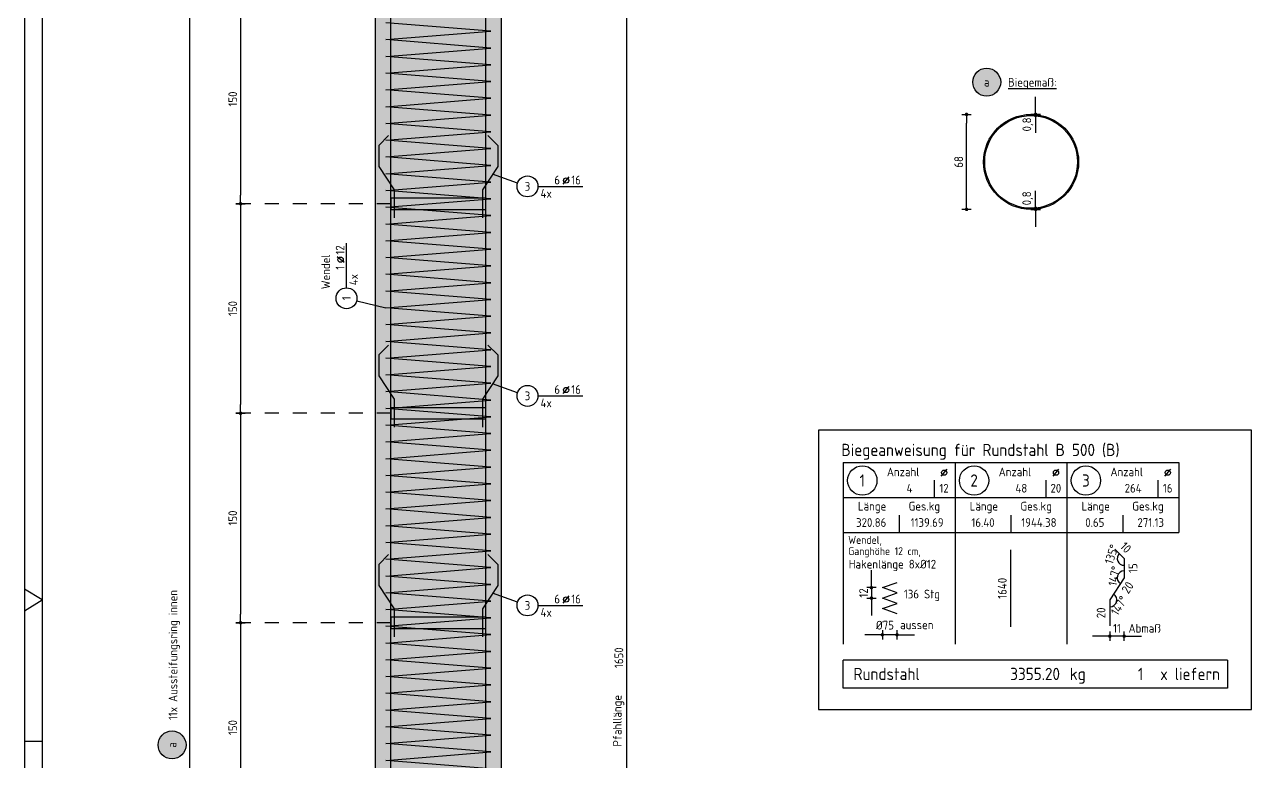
# Model space of a CAD drawing. Extents: x 1.8 to 29.5, y 2.9 to 24.8.
# Drawn here: x 10.01 to 18.79, y 12.26 to 17.54 of the extents above; entities that cross this region are included whole.
import ezdxf
from ezdxf.enums import TextEntityAlignment as Align

# ---------------------------------------------------------------- set-up
doc = ezdxf.new("R2010")
doc.units = 0
doc.header["$LTSCALE"] = 0.25
doc.linetypes.add('AUSGEZOGEN', pattern=[1000.01, 1000, 0.01])
doc.linetypes.add('DASHDOT2', pattern=[0.5, 0.25, -0.125, 0, -0.125])
for name, color, linetype in [('ACHSEN', 7, 'Continuous'), ('BETON', 7, 'Continuous'), ('grau_hell', 7, 'Continuous'), ('grau_mittel', 7, 'Continuous'), ('MASSE', 7, 'Continuous'), ('POS', 7, 'Continuous'), ('RAHMEN', 7, 'Continuous'), ('RND', 7, 'Continuous'), ('RND_BILD', 7, 'Continuous'), ('STAHL', 7, 'Continuous'), ('TEXT', 7, 'Continuous')]:
    doc.layers.add(name, color=color, linetype=linetype)
doc.styles.add('txt', font='isocp.shx')
doc.dimstyles.new('DOT_I', dxfattribs={"dimscale": 0.25, "dimtxt": 0.25, "dimasz": 0.25, "dimexe": 0.1, "dimexo": 0.3, "dimgap": 0.1, "dimtad": 1, "dimdec": 3, "dimzin": 3, "dimtxsty": 'txt', "dimblk": 'DOT', "dimblk1": 'DOT', "dimblk2": 'DOT', "dimsah": 1, "dimcen": 0.1, "dimse1": 1, "dimse2": 1, "dimazin": 0, "dimtfac": 1, "dimtdec": 4, "dimtix": 1, "dimtmove": 2, "dimatfit": 3, "dimfxl": 0, "dimtvp": 1, "dimtolj": 1, "dimtzin": 0, "dimarcsym": 0})

# ---------------------------------------------------------------- blocks, each defined once
blk = doc.blocks.new('DINA1')
at = {"layer": 'RAHMEN', "color": 5}
blk.add_line((2, 0.5), (83.6, 0.5), dxfattribs=at)
at = {"layer": 'RAHMEN', "color": 7, "linetype": 'Continuous'}
for p, q in [((42.05, 0.5), (41.74, 0)), ((42.36, 0), (42.05, 0.5))]:
    blk.add_line(p, q, dxfattribs=at)
at = {"layer": 'RAHMEN', "color": 7}
blk.add_line((46.1, 0), (46.1, 0.5), dxfattribs=at)
at = {"layer": 'RAHMEN'}
blk.add_line((0, 0), (84.1, 0), dxfattribs=at)
blk = doc.blocks.new('DOT')
at = {"layer": 'MASSE', "color": 7, "linetype": 'Continuous'}
for p, q in [((0, 0), (-1, 0)), ((0, 0.54), (0, -0.54))]:
    blk.add_line(p, q, dxfattribs=at)
at = {"layer": 'MASSE', "color": 7, "linetype": 'Continuous', "const_width": 0.2}
blk.add_lwpolyline([(-0.1, 0, 1), (0.1, 0, 1)], format="xyb", close=True, dxfattribs=at)
blk = doc.blocks.new('*D26')
at = {"layer": 'Defpoints', "color": 0, "linetype": 'AUSGEZOGEN', "transparency": 16777216}
for p in [(14.3204, 21.2555), (14.3204, 21.2555), (14.3204, 4.7555)]:
    blk.add_point(p, dxfattribs=at)
at = {"layer": 'MASSE', "color": 0, "linetype": 'AUSGEZOGEN', "lineweight": -2, "transparency": 16777216}
blk.add_line((14.3204, 4.818), (14.3204, 21.193), dxfattribs=at)
at = {"layer": 'MASSE', "color": 0, "linetype": 'AUSGEZOGEN', "lineweight": -2, "transparency": 16777216, "xscale": 0.0625, "yscale": 0.0625, "zscale": 0.0625}
for p, rotation in [((14.3204, 21.2555), 90), ((14.3204, 4.7555), 270)]:
    blk.add_blockref('DOT', p, dxfattribs=dict(at, rotation=rotation))
at = {"layer": 'MASSE', "color": 0, "linetype": 'AUSGEZOGEN', "transparency": 16777216, "insert": (14.2642, 13.0055), "char_height": 0.0625, "attachment_point": 5, "rotation": 90, "style": 'txt'}
blk.add_mtext('\\A1;1650', dxfattribs=at)
blk = doc.blocks.new('*D34')
at = {"layer": 'Defpoints', "color": 0, "linetype": 'AUSGEZOGEN', "transparency": 16777216}
for p in [(11.5578, 17.7555), (11.5578, 16.2555), (11.5578, 16.2555)]:
    blk.add_point(p, dxfattribs=at)
at = {"layer": 'MASSE', "color": 0, "linetype": 'AUSGEZOGEN', "lineweight": -2, "transparency": 16777216}
blk.add_line((11.5578, 17.693), (11.5578, 16.318), dxfattribs=at)
at = {"layer": 'MASSE', "color": 0, "linetype": 'AUSGEZOGEN', "lineweight": -2, "transparency": 16777216, "xscale": 0.0625, "yscale": 0.0625, "zscale": 0.0625}
for p, rotation in [((11.5578, 17.7555), 90), ((11.5578, 16.2555), 270)]:
    blk.add_blockref('DOT', p, dxfattribs=dict(at, rotation=rotation))
at = {"layer": 'MASSE', "color": 0, "linetype": 'AUSGEZOGEN', "transparency": 16777216, "insert": (11.5015, 17.0055), "char_height": 0.0625, "attachment_point": 5, "rotation": 90, "style": 'txt'}
blk.add_mtext('\\A1;150', dxfattribs=at)
blk = doc.blocks.new('*D35')
at = {"layer": 'Defpoints', "color": 0, "linetype": 'AUSGEZOGEN', "transparency": 16777216}
for p in [(11.5578, 16.2555), (11.5578, 14.7555), (11.5578, 14.7555)]:
    blk.add_point(p, dxfattribs=at)
at = {"layer": 'MASSE', "color": 0, "linetype": 'AUSGEZOGEN', "lineweight": -2, "transparency": 16777216}
blk.add_line((11.5578, 16.193), (11.5578, 14.818), dxfattribs=at)
at = {"layer": 'MASSE', "color": 0, "linetype": 'AUSGEZOGEN', "lineweight": -2, "transparency": 16777216, "xscale": 0.0625, "yscale": 0.0625, "zscale": 0.0625}
for p, rotation in [((11.5578, 16.2555), 90), ((11.5578, 14.7555), 270)]:
    blk.add_blockref('DOT', p, dxfattribs=dict(at, rotation=rotation))
at = {"layer": 'MASSE', "color": 0, "linetype": 'AUSGEZOGEN', "transparency": 16777216, "insert": (11.5015, 15.5055), "char_height": 0.0625, "attachment_point": 5, "rotation": 90, "style": 'txt'}
blk.add_mtext('\\A1;150', dxfattribs=at)
blk = doc.blocks.new('*D36')
at = {"layer": 'Defpoints', "color": 0, "linetype": 'AUSGEZOGEN', "transparency": 16777216}
for p in [(11.5578, 14.7555), (11.5578, 13.2555), (11.5578, 13.2555)]:
    blk.add_point(p, dxfattribs=at)
at = {"layer": 'MASSE', "color": 0, "linetype": 'AUSGEZOGEN', "lineweight": -2, "transparency": 16777216}
blk.add_line((11.5578, 14.693), (11.5578, 13.318), dxfattribs=at)
at = {"layer": 'MASSE', "color": 0, "linetype": 'AUSGEZOGEN', "lineweight": -2, "transparency": 16777216, "xscale": 0.0625, "yscale": 0.0625, "zscale": 0.0625}
for p, rotation in [((11.5578, 14.7555), 90), ((11.5578, 13.2555), 270)]:
    blk.add_blockref('DOT', p, dxfattribs=dict(at, rotation=rotation))
at = {"layer": 'MASSE', "color": 0, "linetype": 'AUSGEZOGEN', "transparency": 16777216, "insert": (11.5015, 14.0055), "char_height": 0.0625, "attachment_point": 5, "rotation": 90, "style": 'txt'}
blk.add_mtext('\\A1;150', dxfattribs=at)
blk = doc.blocks.new('*D37')
at = {"layer": 'Defpoints', "color": 0, "linetype": 'AUSGEZOGEN', "transparency": 16777216}
for p in [(11.5578, 13.2555), (11.5578, 11.7555), (11.5578, 11.7555)]:
    blk.add_point(p, dxfattribs=at)
at = {"layer": 'MASSE', "color": 0, "linetype": 'AUSGEZOGEN', "lineweight": -2, "transparency": 16777216}
blk.add_line((11.5578, 13.193), (11.5578, 11.818), dxfattribs=at)
at = {"layer": 'MASSE', "color": 0, "linetype": 'AUSGEZOGEN', "lineweight": -2, "transparency": 16777216, "xscale": 0.0625, "yscale": 0.0625, "zscale": 0.0625}
for p, rotation in [((11.5578, 13.2555), 90), ((11.5578, 11.7555), 270)]:
    blk.add_blockref('DOT', p, dxfattribs=dict(at, rotation=rotation))
at = {"layer": 'MASSE', "color": 0, "linetype": 'AUSGEZOGEN', "transparency": 16777216, "insert": (11.5015, 12.5055), "char_height": 0.0625, "attachment_point": 5, "rotation": 90, "style": 'txt'}
blk.add_mtext('\\A1;150', dxfattribs=at)
blk = doc.blocks.new('pos_ausz')
at = {"layer": 'grau_hell', "true_color": 0xfcfcfc}
blk.add_hatch(color=7, dxfattribs=at).paths.add_polyline_path([(-0.4, 0, 1), (0.4, 0, 1)])
at = {"layer": 'POS', "color": 1, "linetype": 'Continuous'}
blk.add_circle((0, 0), 0.4, dxfattribs=at)
at = {"layer": 'POS', "color": 7, "linetype": 'Continuous', "style": 'txt'}
blk.add_attdef('POSNAME', text='', height=0.25, dxfattribs=at).set_placement((0, 0), align=Align.MIDDLE)
blk.add_attdef('POSABM', (0.6, 0.05), '', height=0.25, dxfattribs=at)
blk = doc.blocks.new('RND_LEI')
at = {"layer": 'RND', "color": 7, "linetype": 'Continuous'}
blk.add_line((1.022, 0.066), (1.19, 0.27), dxfattribs=at)
for centre, radius in [((0, 0), 0.3), ((1.106, 0.168), 0.075)]:
    blk.add_circle(centre, radius, dxfattribs=at)
at = {"layer": 'RND', "color": 7, "linetype": 'Continuous', "style": 'txt'}
blk.add_attdef('POSL', text='', height=0.25, dxfattribs=at).set_placement((0, 0), align=Align.MIDDLE)
blk.add_attdef('ANZ', text='', height=0.25, dxfattribs=at).set_placement((0.931, 0.057), align=Align.RIGHT)
for tag, p in [('DUM', (1.253, 0.057)), ('ABSTD', (1.674, 0.057)), ('POSTXT', (0.374, -0.327))]:
    blk.add_attdef(tag, p, '', height=0.25, dxfattribs=at)
blk = doc.blocks.new('*D44')
at = {"layer": 'Defpoints', "color": 0, "linetype": 'AUSGEZOGEN', "transparency": 16777216}
for p in [(17.2463, 16.8952), (17.2463, 16.8952), (17.2463, 16.8872)]:
    blk.add_point(p, dxfattribs=at)
at = {"layer": 'MASSE', "color": 0, "linetype": 'AUSGEZOGEN', "lineweight": -2, "transparency": 16777216}
for p, q in [((17.2463, 16.9577), (17.2463, 17.0202)), ((17.2463, 16.8872), (17.2463, 16.8952)), ((17.2463, 16.8247), (17.2463, 16.7622))]:
    blk.add_line(p, q, dxfattribs=at)
at = {"layer": 'MASSE', "color": 0, "linetype": 'AUSGEZOGEN', "lineweight": -2, "transparency": 16777216, "xscale": 0.0625, "yscale": 0.0625, "zscale": 0.0625}
for p, rotation in [((17.2463, 16.8952), 270), ((17.2463, 16.8872), 90)]:
    blk.add_blockref('DOT', p, dxfattribs=dict(at, rotation=rotation))
at = {"layer": 'MASSE', "color": 0, "linetype": 'AUSGEZOGEN', "transparency": 16777216, "insert": (17.1906, 16.8234), "char_height": 0.0625, "attachment_point": 5, "rotation": 90, "style": 'txt'}
blk.add_mtext('\\A1;0,8', dxfattribs=at)
blk = doc.blocks.new('*D45')
at = {"layer": 'Defpoints', "color": 0, "linetype": 'AUSGEZOGEN', "transparency": 16777216}
for p in [(17.2463, 16.2232), (17.2463, 16.2232), (17.2463, 16.2152)]:
    blk.add_point(p, dxfattribs=at)
at = {"layer": 'MASSE', "color": 0, "linetype": 'AUSGEZOGEN', "lineweight": -2, "transparency": 16777216}
for p, q in [((17.2463, 16.2857), (17.2463, 16.3482)), ((17.2463, 16.2152), (17.2463, 16.2232)), ((17.2463, 16.1527), (17.2463, 16.0902))]:
    blk.add_line(p, q, dxfattribs=at)
at = {"layer": 'MASSE', "color": 0, "linetype": 'AUSGEZOGEN', "lineweight": -2, "transparency": 16777216, "xscale": 0.0625, "yscale": 0.0625, "zscale": 0.0625}
for p, rotation in [((17.2463, 16.2232), 270), ((17.2463, 16.2152), 90)]:
    blk.add_blockref('DOT', p, dxfattribs=dict(at, rotation=rotation))
at = {"layer": 'MASSE', "color": 0, "linetype": 'AUSGEZOGEN', "transparency": 16777216, "insert": (17.1899, 16.2945), "char_height": 0.0625, "attachment_point": 5, "rotation": 90, "style": 'txt'}
blk.add_mtext('\\A1;0,8', dxfattribs=at)
blk = doc.blocks.new('*D46')
at = {"layer": 'Defpoints', "color": 0, "linetype": 'AUSGEZOGEN', "transparency": 16777216}
for p in [(16.1496, 13.1696), (16.1496, 13.1696), (16.2546, 13.1696)]:
    blk.add_point(p, dxfattribs=at)
at = {"layer": 'MASSE', "color": 0, "linetype": 'AUSGEZOGEN', "lineweight": -2, "transparency": 16777216}
for p, q in [((16.0871, 13.1696), (16.0246, 13.1696)), ((16.2546, 13.1696), (16.1496, 13.1696)), ((16.3171, 13.1696), (16.3796, 13.1696))]:
    blk.add_line(p, q, dxfattribs=at)
at = {"layer": 'MASSE', "color": 0, "linetype": 'AUSGEZOGEN', "lineweight": -2, "transparency": 16777216, "xscale": 0.0625, "yscale": 0.0625, "zscale": 0.0625}
blk.add_blockref('DOT', (16.1496, 13.1696), dxfattribs=at)
at = {"layer": 'MASSE', "color": 0, "linetype": 'AUSGEZOGEN', "lineweight": -2, "transparency": 16777216, "xscale": 0.0625, "yscale": 0.0625, "zscale": 0.0625, "rotation": 180}
blk.add_blockref('DOT', (16.2546, 13.1696), dxfattribs=at)
at = {"layer": 'MASSE', "color": 0, "linetype": 'AUSGEZOGEN', "transparency": 16777216, "insert": (16.1682, 13.2383), "char_height": 0.0625, "attachment_point": 5, "style": 'txt'}
blk.add_mtext('\\A1;%%C75', dxfattribs=at)
blk = doc.blocks.new('*D47')
at = {"layer": 'Defpoints', "color": 0, "linetype": 'AUSGEZOGEN', "transparency": 16777216}
for p in [(16.0714, 13.507), (16.0714, 13.432), (16.0714, 13.432)]:
    blk.add_point(p, dxfattribs=at)
at = {"layer": 'MASSE', "color": 0, "linetype": 'AUSGEZOGEN', "lineweight": -2, "transparency": 16777216}
for p, q in [((16.0714, 13.5695), (16.0714, 13.632)), ((16.0714, 13.507), (16.0714, 13.432)), ((16.0714, 13.3695), (16.0714, 13.307))]:
    blk.add_line(p, q, dxfattribs=at)
at = {"layer": 'MASSE', "color": 0, "linetype": 'AUSGEZOGEN', "lineweight": -2, "transparency": 16777216, "xscale": 0.0625, "yscale": 0.0625, "zscale": 0.0625}
for p, rotation in [((16.0714, 13.507), 270), ((16.0714, 13.432), 90)]:
    blk.add_blockref('DOT', p, dxfattribs=dict(at, rotation=rotation))
at = {"layer": 'MASSE', "color": 0, "linetype": 'AUSGEZOGEN', "transparency": 16777216, "insert": (16.0151, 13.4695), "char_height": 0.0625, "attachment_point": 5, "rotation": 90, "style": 'txt'}
blk.add_mtext('\\A1;12', dxfattribs=at)
blk = doc.blocks.new('*D48')
at = {"layer": 'Defpoints', "color": 0, "linetype": 'AUSGEZOGEN', "transparency": 16777216}
for p in [(17.7772, 13.16), (17.7772, 13.16), (17.88, 13.16)]:
    blk.add_point(p, dxfattribs=at)
at = {"layer": 'MASSE', "color": 0, "linetype": 'AUSGEZOGEN', "lineweight": -2, "transparency": 16777216}
for p, q in [((17.7147, 13.16), (17.6522, 13.16)), ((17.88, 13.16), (17.7772, 13.16)), ((17.9425, 13.16), (18.005, 13.16))]:
    blk.add_line(p, q, dxfattribs=at)
at = {"layer": 'MASSE', "color": 0, "linetype": 'AUSGEZOGEN', "lineweight": -2, "transparency": 16777216, "xscale": 0.0625, "yscale": 0.0625, "zscale": 0.0625}
blk.add_blockref('DOT', (17.7772, 13.16), dxfattribs=at)
at = {"layer": 'MASSE', "color": 0, "linetype": 'AUSGEZOGEN', "lineweight": -2, "transparency": 16777216, "xscale": 0.0625, "yscale": 0.0625, "zscale": 0.0625, "rotation": 180}
blk.add_blockref('DOT', (17.88, 13.16), dxfattribs=at)
at = {"layer": 'MASSE', "color": 0, "linetype": 'AUSGEZOGEN', "transparency": 16777216, "insert": (17.8286, 13.2162), "char_height": 0.0625, "attachment_point": 5, "style": 'txt'}
blk.add_mtext('\\A1;11', dxfattribs=at)
blk = doc.blocks.new('RND_LIS2')
at = {"layer": 'RND', "color": 3, "linetype": 'Continuous'}
for p, q in [((0, 0), (0, -5.2)), ((0, 0), (3.2, 0)), ((3.2, 0), (3.2, -2)), ((2.6, -0.503), (2.6, -1)), ((0, -1), (3.2, -1)), ((1.6, -1.503), (1.6, -2)), ((0, -2), (3.2, -2))]:
    blk.add_line(p, q, dxfattribs=at)
at = {"layer": 'RND', "color": 7, "linetype": 'Continuous'}
blk.add_line((2.805, -0.39), (2.973, -0.186), dxfattribs=at)
at = {"layer": 'RND', "color": 1, "linetype": 'Continuous'}
blk.add_circle((0.545, -0.513), 0.42, dxfattribs=at)
at = {"layer": 'RND', "color": 7, "linetype": 'Continuous'}
blk.add_circle((2.889, -0.288), 0.075, dxfattribs=at)
at = {"layer": 'RND', "color": 7, "linetype": 'Continuous', "style": 'txt'}
for s, p in [('Anzahl', (1.249, -0.391)), ('Länge', (0.42, -1.373)), ('Ges.kg', (1.872, -1.373))]:
    blk.add_text(s, height=0.25, dxfattribs=at).set_placement(p)
at = {"layer": 'RND', "color": 1, "linetype": 'Continuous', "style": 'txt'}
blk.add_attdef('POS1', text='', height=0.35, dxfattribs=at).set_placement((0.545, -0.513), align=Align.MIDDLE)
at = {"layer": 'RND', "color": 7, "linetype": 'Continuous', "style": 'txt'}
for tag, p in [('STK1', (1.897, -0.859)), ('DS1', (2.885, -0.859)), ('LANG1', (0.8, -1.841)), ('GEW', (2.4, -1.841))]:
    blk.add_attdef(tag, text='', height=0.25, dxfattribs=at).set_placement(p, align=Align.CENTER)
blk = doc.blocks.new('*D54')
at = {"layer": 'Defpoints', "color": 0, "linetype": 'AUSGEZOGEN', "transparency": 16777216}
for p in [(16.7519, 16.8952), (16.7519, 16.8952), (16.7519, 16.2152)]:
    blk.add_point(p, dxfattribs=at)
at = {"layer": 'MASSE', "color": 0, "linetype": 'AUSGEZOGEN', "lineweight": -2, "transparency": 16777216}
blk.add_line((16.7519, 16.2777), (16.7519, 16.8327), dxfattribs=at)
at = {"layer": 'MASSE', "color": 0, "linetype": 'AUSGEZOGEN', "lineweight": -2, "transparency": 16777216, "xscale": 0.0625, "yscale": 0.0625, "zscale": 0.0625}
for p, rotation in [((16.7519, 16.8952), 90), ((16.7519, 16.2152), 270)]:
    blk.add_blockref('DOT', p, dxfattribs=dict(at, rotation=rotation))
at = {"layer": 'MASSE', "color": 0, "linetype": 'AUSGEZOGEN', "transparency": 16777216, "insert": (16.6956, 16.5552), "char_height": 0.0625, "attachment_point": 5, "rotation": 90, "style": 'txt'}
blk.add_mtext('\\A1;68', dxfattribs=at)
blk = doc.blocks.new('*D58')
at = {"layer": 'Defpoints', "color": 0, "linetype": 'AUSGEZOGEN', "transparency": 16777216}
for p in [(17.847, 13.75), (17.88, 13.7169), (17.8447, 13.6816), (17.88, 13.6468)]:
    blk.add_point(p, dxfattribs=at)
at = {"layer": 'RND_BILD', "color": 0, "linetype": 'AUSGEZOGEN', "lineweight": -2, "transparency": 16777216}
blk.add_arc((17.88, 13.7169), 0.05, 135, 270, dxfattribs=at)
at = {"layer": 'RND_BILD', "color": 0, "linetype": 'AUSGEZOGEN', "transparency": 16777216, "insert": (17.7895, 13.7465), "char_height": 0.0625, "attachment_point": 5, "rotation": 71.87216, "style": 'txt'}
blk.add_mtext('\\A1;135°', dxfattribs=at)
blk = doc.blocks.new('*D59')
at = {"layer": 'Defpoints', "color": 0, "linetype": 'AUSGEZOGEN', "transparency": 16777216}
for p in [(17.8423, 13.6096), (17.88, 13.6468), (17.88, 13.5767), (17.8286, 13.4983)]:
    blk.add_point(p, dxfattribs=at)
at = {"layer": 'RND_BILD', "color": 0, "linetype": 'AUSGEZOGEN', "lineweight": -2, "transparency": 16777216}
blk.add_arc((17.88, 13.5767), 0.05, 90, 236.74315, dxfattribs=at)
at = {"layer": 'RND_BILD', "color": 0, "linetype": 'AUSGEZOGEN', "transparency": 16777216, "insert": (17.8087, 13.5906), "char_height": 0.0625, "attachment_point": 5, "rotation": 79.00773, "style": 'txt'}
blk.add_mtext('\\A1;147°', dxfattribs=at)
blk = doc.blocks.new('*D60')
at = {"layer": 'Defpoints', "color": 0, "linetype": 'AUSGEZOGEN', "transparency": 16777216}
for p in [(17.8286, 13.4983), (17.7772, 13.4199), (17.8267, 13.4268), (17.7772, 13.3265)]:
    blk.add_point(p, dxfattribs=at)
at = {"layer": 'RND_BILD', "color": 0, "linetype": 'AUSGEZOGEN', "lineweight": -2, "transparency": 16777216}
blk.add_arc((17.7772, 13.4199), 0.05, 270, 56.74315, dxfattribs=at)
at = {"layer": 'RND_BILD', "color": 0, "linetype": 'AUSGEZOGEN', "transparency": 16777216, "insert": (17.844, 13.3785), "char_height": 0.0625, "attachment_point": 5, "rotation": 58.19299, "style": 'txt'}
blk.add_mtext('\\A1;147°', dxfattribs=at)
blk = doc.blocks.new('RND_SUM')
at = {"layer": 'RND', "color": 5, "linetype": 'Continuous'}
for p, q in [((0, 0), (0, 0.8)), ((11, 0.8), (0, 0.8)), ((11, 0.8), (11, 0)), ((11, 0), (0, 0))]:
    blk.add_line(p, q, dxfattribs=at)
at = {"layer": 'RND', "color": 1, "linetype": 'Continuous', "style": 'txt'}
for s, p in [('Rundstahl', (0.292, 0.235)), ('kg', (6.483, 0.235))]:
    blk.add_text(s, height=0.35, dxfattribs=at).set_placement(p)
blk.add_text('x liefern', height=0.35, dxfattribs=at).set_placement((10.784, 0.235), align=Align.RIGHT)
for tag, p in [('RND-S', (6.203, 0.235)), ('RND-Z', (8.59, 0.235))]:
    blk.add_attdef(tag, text='', height=0.35, dxfattribs=at).set_placement(p, align=Align.RIGHT)

msp = doc.modelspace()

# ---------------------------------------------------------------- hatches: boundary and pattern name
at = {"layer": 'grau_mittel'}
msp.add_hatch(color=61, dxfattribs=at).paths.add_polyline_path([(13.422, 20.5055), (12.522, 20.5055), (12.522, 4.7555), (13.422, 4.7555)])

# ---------------------------------------------------------------- linework, layer by layer
at = {"layer": 'ACHSEN', "color": 102, "linetype": 'DASHDOT2'}
for p, q in [((12.632, 16.2555), (11.5578, 16.2555)), ((12.632, 14.7555), (11.5578, 14.7555)), ((12.632, 13.2555), (11.5578, 13.2555))]:
    msp.add_line(p, q, dxfattribs=at)
at = {"layer": 'BETON', "color": 6, "linetype": 'AUSGEZOGEN'}
for p, q in [((12.522, 4.7555), (12.522, 20.4555)), ((13.422, 20.4555), (13.422, 4.7555))]:
    msp.add_line(p, q, dxfattribs=at)
at = {"layer": 'POS', "color": 1, "linetype": 'AUSGEZOGEN'}
for centre in [(16.8964, 17.1263), (11.0671, 12.3812)]:
    msp.add_circle(centre, 0.1, dxfattribs=at)
at = {"layer": 'RND', "color": 102, "linetype": 'AUSGEZOGEN'}
for p, q in [((13.5389, 16.4027), (13.3611, 16.4669)), ((12.3882, 15.5611), (12.597, 15.5105)), ((13.5389, 14.9027), (13.3611, 14.9669)), ((13.5389, 13.4027), (13.3611, 13.4669))]:
    msp.add_line(p, q, dxfattribs=at)
at = {"layer": 'RND', "color": 7, "linetype": 'AUSGEZOGEN'}
for p, q in [((13.6855, 16.3802), (14.0055, 16.3802)), ((12.3153, 15.6537), (12.3153, 15.9737)), ((13.6855, 14.8802), (14.0055, 14.8802)), ((13.6855, 13.3802), (14.0055, 13.3802))]:
    msp.add_line(p, q, dxfattribs=at)
at = {"layer": 'RND', "color": 1, "linetype": 'AUSGEZOGEN'}
for p, q in [((16.1496, 13.507), (16.2546, 13.5445)), ((16.2546, 13.4695), (16.1496, 13.507)), ((16.1496, 13.432), (16.2546, 13.4695)), ((16.2546, 13.3945), (16.1496, 13.432)), ((16.1496, 13.357), (16.2546, 13.3945)), ((16.2546, 13.3195), (16.1496, 13.357))]:
    msp.add_line(p, q, dxfattribs=at)
at = {"layer": 'RND', "color": 102, "linetype": 'AUSGEZOGEN'}
msp.add_lwpolyline([(11.1939, 4.7555), (11.1939, 21.2555)], dxfattribs=at)
at = {"layer": 'RND', "color": 1, "linetype": 'AUSGEZOGEN'}
for points in [[(12.632, 4.8305), (12.632, 21.2305)], [(13.312, 4.8305), (13.312, 21.2305)], [(13.347, 12.2105), (12.597, 12.2705), (13.347, 12.3305), (12.597, 12.3905), (13.347, 12.4505), (12.597, 12.5105), (13.347, 12.5705), (12.597, 12.6305), (13.347, 12.6905), (12.597, 12.7505), (13.347, 12.8105), (12.597, 12.8705), (13.347, 12.9305), (12.597, 12.9905), (13.347, 13.0505), (12.597, 13.1105), (13.347, 13.1705), (12.597, 13.2305), (13.347, 13.2905), (12.597, 13.3505), (13.347, 13.4105), (12.597, 13.4705), (13.347, 13.5305), (12.597, 13.5905), (13.347, 13.6505), (12.597, 13.7105), (13.347, 13.7705), (12.597, 13.8305), (13.347, 13.8905), (12.597, 13.9505), (13.347, 14.0105), (12.597, 14.0705), (13.347, 14.1305), (12.597, 14.1905), (13.347, 14.2505), (12.597, 14.3105), (13.347, 14.3705), (12.597, 14.4305), (13.347, 14.4905), (12.597, 14.5505), (13.347, 14.6105), (12.597, 14.6705), (13.347, 14.7305), (12.597, 14.7905), (13.347, 14.8505), (12.597, 14.9105), (13.347, 14.9705), (12.597, 15.0305), (13.347, 15.0905), (12.597, 15.1505), (13.347, 15.2105), (12.597, 15.2705), (13.347, 15.3305), (12.597, 15.3905), (13.347, 15.4505), (12.597, 15.5105), (13.347, 15.5705), (12.597, 15.6305), (13.347, 15.6905), (12.597, 15.7505), (13.347, 15.8105), (12.597, 15.8705), (13.347, 15.9305), (12.597, 15.9905), (13.347, 16.0505), (12.597, 16.1105), (13.347, 16.1705), (12.597, 16.2305), (13.347, 16.2905), (12.597, 16.3505), (13.347, 16.4105), (12.597, 16.4705), (13.347, 16.5305), (12.597, 16.5905), (13.347, 16.6505), (12.597, 16.7105), (13.347, 16.7705), (12.597, 16.8305), (13.347, 16.8905), (12.597, 16.9505), (13.347, 17.0105), (12.597, 17.0705), (13.347, 17.1305), (12.597, 17.1905), (13.347, 17.2505), (12.597, 17.3105), (13.347, 17.3705), (12.597, 17.4305), (13.347, 17.4905), (12.597, 17.5505)], [(12.6168, 16.744), (12.546, 16.6733), (12.546, 16.5233), (12.656, 16.3555), (12.656, 16.1555)], [(13.3273, 16.744), (13.398, 16.6733), (13.398, 16.5233), (13.288, 16.3555), (13.288, 16.1555)], [(12.6168, 15.244), (12.546, 15.1733), (12.546, 15.0233), (12.656, 14.8555), (12.656, 14.6555)], [(13.3273, 15.244), (13.398, 15.1733), (13.398, 15.0233), (13.288, 14.8555), (13.288, 14.6555)], [(12.6168, 13.744), (12.546, 13.6733), (12.546, 13.5233), (12.656, 13.3555), (12.656, 13.1555)], [(13.3273, 13.744), (13.398, 13.6733), (13.398, 13.5233), (13.288, 13.3555), (13.288, 13.1555)]]:
    msp.add_lwpolyline(points, dxfattribs=at)
at = {"layer": 'RND_BILD', "color": 1, "linetype": 'AUSGEZOGEN'}
for points in [[(17.8139, 13.783), (17.88, 13.7169), (17.88, 13.5767), (17.7772, 13.4199), (17.7772, 13.233)], [(17.0698, 13.2274), (17.0698, 13.7774)]]:
    msp.add_lwpolyline(points, dxfattribs=at)
at = {"layer": 'STAHL', "color": 102, "linetype": 'AUSGEZOGEN'}
for points in [[(12.632, 16.2155), (13.312, 16.2155), (13.312, 16.2955), (12.632, 16.2955)], [(12.632, 14.7155), (13.312, 14.7155), (13.312, 14.7955), (12.632, 14.7955)], [(12.632, 13.2155), (13.312, 13.2155), (13.312, 13.2955), (12.632, 13.2955)]]:
    msp.add_lwpolyline(points, close=True, dxfattribs=at)
for radius in [0.34, 0.332]:
    msp.add_circle((17.2139, 16.5552), radius, dxfattribs=at)
at = {"layer": 'TEXT', "color": 1, "linetype": 'AUSGEZOGEN'}
msp.add_lwpolyline([(15.6933, 12.6351), (18.7907, 12.6351), (18.7907, 14.6343), (15.6933, 14.6343)], close=True, dxfattribs=at)

# ---------------------------------------------------------------- block references
at = {"layer": 'POS', "color": 7, "linetype": 'AUSGEZOGEN', "xscale": 0.25, "yscale": 0.25, "zscale": 0.25}
msp.add_blockref('pos_ausz', (16.8964, 17.1263), dxfattribs=at).add_auto_attribs({'POSNAME': 'a'})
at = {"layer": 'POS', "color": 7, "linetype": 'AUSGEZOGEN', "xscale": 0.25, "yscale": 0.25, "zscale": 0.25, "rotation": 90}
msp.add_blockref('pos_ausz', (11.0671, 12.3812), dxfattribs=at).add_auto_attribs({'POSNAME': 'a'})
at = {"layer": 'RAHMEN', "xscale": 0.25, "yscale": 0.25, "zscale": 0.25, "rotation": 270}
msp.add_blockref('DINA1', (10.0117, 23.9319), dxfattribs=at)
at = {"layer": 'RND', "color": 7, "linetype": 'AUSGEZOGEN', "xscale": 0.25, "yscale": 0.25, "zscale": 0.25}
for p in [(13.6105, 16.3802), (13.6105, 14.8802), (13.6105, 13.3802)]:
    msp.add_blockref('RND_LEI', p, dxfattribs=at).add_auto_attribs({'POSL': '3', 'DUM': '16', 'ANZ': '6', 'POSTXT': '4x'})
at = {"layer": 'RND', "color": 7, "linetype": 'AUSGEZOGEN', "xscale": 0.25, "yscale": 0.25, "zscale": 0.25, "rotation": 90}
msp.add_blockref('RND_LEI', (12.3153, 15.5787), dxfattribs=at).add_auto_attribs({'POSL': '1', 'DUM': '12', 'ANZ': '1', 'POSTXT': '4x'})
at = {"layer": 'RND_BILD', "color": 6, "linetype": 'AUSGEZOGEN', "xscale": 0.25, "yscale": 0.25, "zscale": 0.25}
msp.add_blockref('RND_LIS2', (15.8698, 14.4024), dxfattribs=at).add_auto_attribs({'POS1': '1', 'STK1': '4', 'DS1': '12', 'LANG1': '320.86', 'GEW': '1139.69'})
at = {"layer": 'RND_BILD', "color": 7, "linetype": 'AUSGEZOGEN', "xscale": 0.25, "yscale": 0.25, "zscale": 0.25}
for name, p, values in [('RND_LIS2', (16.6698, 14.4024), {'POS1': '2', 'STK1': '48', 'DS1': '20', 'LANG1': '16.40', 'GEW': '1944.38'}), ('RND_LIS2', (17.4698, 14.4024), {'POS1': '3', 'STK1': '264', 'DS1': '16', 'LANG1': '0.65', 'GEW': '271.13'}), ('RND_SUM', (15.8698, 12.7869), {'RND-S': '3355.20', 'RND-Z': '1'})]:
    msp.add_blockref(name, p, dxfattribs=at).add_auto_attribs(values)

# ---------------------------------------------------------------- texts
at = {"layer": 'RND', "color": 7, "linetype": 'AUSGEZOGEN', "style": 'txt'}
for s, p in [('Wendel, ', (15.9055, 13.8204)), ('Ganghöhe 12 cm,', (15.9055, 13.7402))]:
    msp.add_text(s, height=0.05625, dxfattribs=at).set_placement(p)
at = {"layer": 'RND_BILD', "color": 7, "linetype": 'AUSGEZOGEN', "style": 'txt'}
for s, rotation, p in [('10', 315, (17.8912, 13.7942)), ('15', 90, (17.9425, 13.6468)), ('1640', 90, (17.0073, 13.5024)), ('20', 56.74315, (17.9044, 13.5076)), ('20', 90, (17.7147, 13.3265))]:
    msp.add_text(s, height=0.063, rotation=rotation, dxfattribs=at).set_placement(p, align=Align.MIDDLE)
for s, p in [('Hakenlänge 8x%%C12', (15.9088, 13.644)), ('136 Stg', (16.3038, 13.43))]:
    msp.add_text(s, height=0.0625, dxfattribs=at).set_placement(p)
at = {"layer": 'TEXT', "color": 7, "linetype": 'AUSGEZOGEN', "style": 'txt'}
for s, p in [('%%UBiegemaß:', (17.0489, 17.0938)), ('aussen', (16.277, 13.2097)), ('Abmaß', (17.911, 13.1851))]:
    msp.add_text(s, height=0.0625, dxfattribs=at).set_placement(p)
for s, p in [('Wendel', (12.1979, 15.644)), ('Pfahllänge', (14.2839, 12.3695))]:
    msp.add_text(s, height=0.0625, rotation=90, dxfattribs=at).set_placement(p)
at = {"layer": 'TEXT', "color": 1, "linetype": 'AUSGEZOGEN', "style": 'txt'}
msp.add_text('Biegeanweisung für Rundstahl B 500 (B)', height=0.0875, dxfattribs=at).set_placement((15.8565, 14.4496))
at = {"layer": 'TEXT', "color": 7, "linetype": 'DASHDOT2', "style": 'txt'}
msp.add_text('11x Aussteifungsring innen', height=0.0625, rotation=90, dxfattribs=at).set_placement((11.1053, 12.5587))

# ---------------------------------------------------------------- dimensions: what is measured, and where the dimension line sits
at = {"layer": 'MASSE', "color": 7, "linetype": 'AUSGEZOGEN'}
for base, p1, p2, override, picture, middle in [((14.3204, 21.2555), (14.3204, 4.7555), (14.3204, 21.2555), {"dimscale": 0.25, "dimdec": 0, "dimlfac": 100}, '*D26', (14.2642, 13.0055)), ((11.5578, 16.2555), (11.5578, 17.7555), (11.5578, 16.2555), {"dimdec": 0, "dimlfac": 100}, '*D34', (11.5015, 17.0055)), ((16.7519, 16.8952), (16.7519, 16.2152), (16.7519, 16.8952), {"dimdec": 0, "dimlfac": 100}, '*D54', (16.6956, 16.5552)), ((11.5578, 14.7555), (11.5578, 16.2555), (11.5578, 14.7555), {"dimdec": 0, "dimlfac": 100}, '*D35', (11.5015, 15.5055)), ((11.5578, 13.2555), (11.5578, 14.7555), (11.5578, 13.2555), {"dimdec": 0, "dimlfac": 100}, '*D36', (11.5015, 14.0055)), ((11.5578, 11.7555), (11.5578, 13.2555), (11.5578, 11.7555), {"dimdec": 0, "dimlfac": 100}, '*D37', (11.5015, 12.5055))]:
    dim = msp.add_linear_dim(base=base, p1=p1, p2=p2, angle=90, dimstyle='DOT_I', override=override, dxfattribs=at)
    dim.commit()
    dim.dimension.update_dxf_attribs({"geometry": picture, "text_midpoint": middle})
for base, p1, p2, picture, middle in [((17.2463, 16.8952), (17.2463, 16.8872), (17.2463, 16.8952), '*D44', (17.1906, 16.8234)), ((17.2463, 16.2232), (17.2463, 16.2152), (17.2463, 16.2232), '*D45', (17.1899, 16.2945))]:
    dim = msp.add_linear_dim(base=base, p1=p1, p2=p2, angle=90, dimstyle='DOT_I', override={"dimdec": 1, "dimlfac": 100}, dxfattribs=at)
    dim.commit()
    dim.dimension.update_dxf_attribs({"geometry": picture, "text_midpoint": middle, "dimtype": 160})
dim = msp.add_linear_dim(base=(16.0714, 13.432), p1=(16.0714, 13.507), p2=(16.0714, 13.432), angle=90, text='12', dimstyle='DOT_I', override={"dimdec": 0, "dimlfac": 100}, dxfattribs=at)
dim.commit()
dim.dimension.update_dxf_attribs({"geometry": '*D47', "text_midpoint": (16.0151, 13.4695)})
dim = msp.add_linear_dim(base=(16.1496, 13.1696), p1=(16.2546, 13.1696), p2=(16.1496, 13.1696), text='%%C75', dimstyle='DOT_I', override={"dimdec": 0, "dimlfac": 100}, dxfattribs=at)
dim.commit()
dim.dimension.update_dxf_attribs({"geometry": '*D46', "text_midpoint": (16.1682, 13.2383), "dimtype": 160})
dim = msp.add_linear_dim(base=(17.7772, 13.16), p1=(17.88, 13.16), p2=(17.7772, 13.16), text='11', dimstyle='DOT_I', override={"dimdec": 1, "dimlfac": 100}, dxfattribs=at)
dim.commit()
dim.dimension.update_dxf_attribs({"geometry": '*D48', "text_midpoint": (17.8286, 13.2162)})
at = {"layer": 'RND_BILD', "color": 7, "linetype": 'AUSGEZOGEN'}
for base, center, p1, p2, picture, middle in [((17.8447, 13.6816), (17.88, 13.7169), (17.88, 13.6468), (17.847, 13.75), '*D58', (17.7895, 13.7465)), ((17.8423, 13.6096), (17.88, 13.5767), (17.8286, 13.4983), (17.88, 13.6468), '*D59', (17.8087, 13.5906)), ((17.8267, 13.4268), (17.7772, 13.4199), (17.7772, 13.3265), (17.8286, 13.4983), '*D60', (17.844, 13.3785))]:
    dim = msp.add_angular_dim_3p(base=base, center=center, p1=p1, p2=p2, dimstyle='DOT_I', override={"dimdec": 2, "dimrnd": 0.0005, "dimadec": 0}, dxfattribs=at)
    dim.commit()
    dim.dimension.update_dxf_attribs({"geometry": picture, "text_midpoint": middle, "dimtype": 165})

doc.saveas('drawing.dxf')
